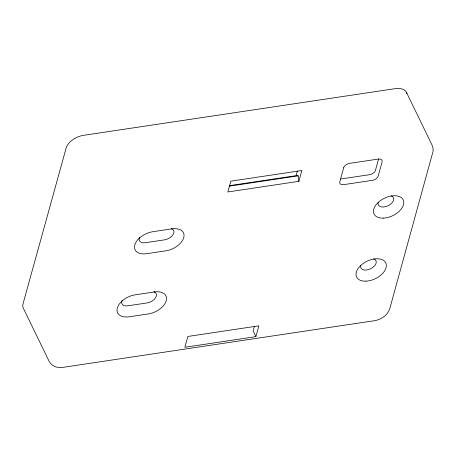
<?xml version="1.0" encoding="UTF-8"?>
<svg xmlns="http://www.w3.org/2000/svg" width="456" height="456" viewBox="0 0 456 456"><rect width="100%" height="100%" fill="white"/><g stroke="black" fill="none" stroke-linecap="round" stroke-linejoin="round"><path stroke-width="0.68" d="M254.437 326.245L253.126 330.976L255.879 336.642L184.868 347.272L187.861 336.465L258.871 325.829L255.879 336.642M229.305 185.672L296.098 175.668L297.409 170.937M298.851 181.334L301.838 170.521L230.827 181.157L227.84 191.97L298.851 181.334L298.207 175.839L296.098 175.668M378.6 158.933L375.425 170.413A5.227 3.118 -25.9 0 1 369.645 174.676L340.86 178.986M229.305 186.162L298.207 175.839M406.313 92.078L431.986 144.951L432.972 147.75L433.132 151.113L389.834 308.438C387.845 315.221 381.193 319.622 374.462 320.699L62.592 367.416C57.502 368.231 51.773 366.202 49.219 361.517L23.547 308.644A15.686 9.354 -25.9 0 1 23.091 303.616L66.114 148.132A15.686 9.354 -25.9 0 1 83.448 135.341L395.318 88.629A15.686 9.354 -25.9 0 1 406.906 93.6M171.325 228.69A8.368 4.987 -25.9 0 1 173.137 234.538A8.368 4.987 -25.9 0 1 164.559 239.85L145.367 242.729A8.368 4.987 -25.9 0 1 139.644 237.2M122.162 300.27A8.368 4.987 -25.9 0 0 127.868 305.805L147.054 302.944A8.368 4.987 -25.9 0 0 155.638 297.631A8.368 4.987 -25.9 0 0 153.837 291.783M391.071 195.778A8.368 4.987 -25.9 0 1 388.352 205.605A8.368 4.987 -25.9 0 1 378.195 202.413M373.629 258.808A8.368 4.987 -25.9 0 1 370.916 268.63A8.368 4.987 -25.9 0 1 360.759 265.443M343.716 167.648L339.794 181.824A5.227 3.118 -25.9 0 0 343.607 184.651L372.398 180.342A5.227 3.118 -25.9 0 0 378.178 176.079L382.099 161.897A5.227 3.118 -25.9 0 0 378.28 159.07L349.495 163.385A5.227 3.118 -25.9 0 0 343.716 167.648M171.918 228.855L152.726 231.728A16.211 9.667 -25.9 0 0 134.811 244.946A16.211 9.667 -25.9 0 0 146.644 253.707L165.836 250.834A16.211 9.667 -25.9 0 0 183.751 237.616A16.211 9.667 -25.9 0 0 171.918 228.855M154.436 291.943L135.25 294.804A16.211 9.667 -25.9 0 0 117.323 308.011A16.211 9.667 -25.9 0 0 129.139 316.789L148.331 313.927A16.211 9.667 -25.9 0 0 166.252 300.715A16.211 9.667 -25.9 0 0 154.436 291.943M365.9 281.164A16.211 9.667 -25.9 0 0 386.152 263.91A16.211 9.667 -25.9 0 0 361.505 264.805A16.211 9.667 -25.9 0 0 365.9 281.164M383.336 218.133A16.211 9.667 -25.9 0 0 403.594 200.885A16.211 9.667 -25.9 0 0 378.942 201.774A16.211 9.667 -25.9 0 0 383.336 218.133"/></g></svg>
